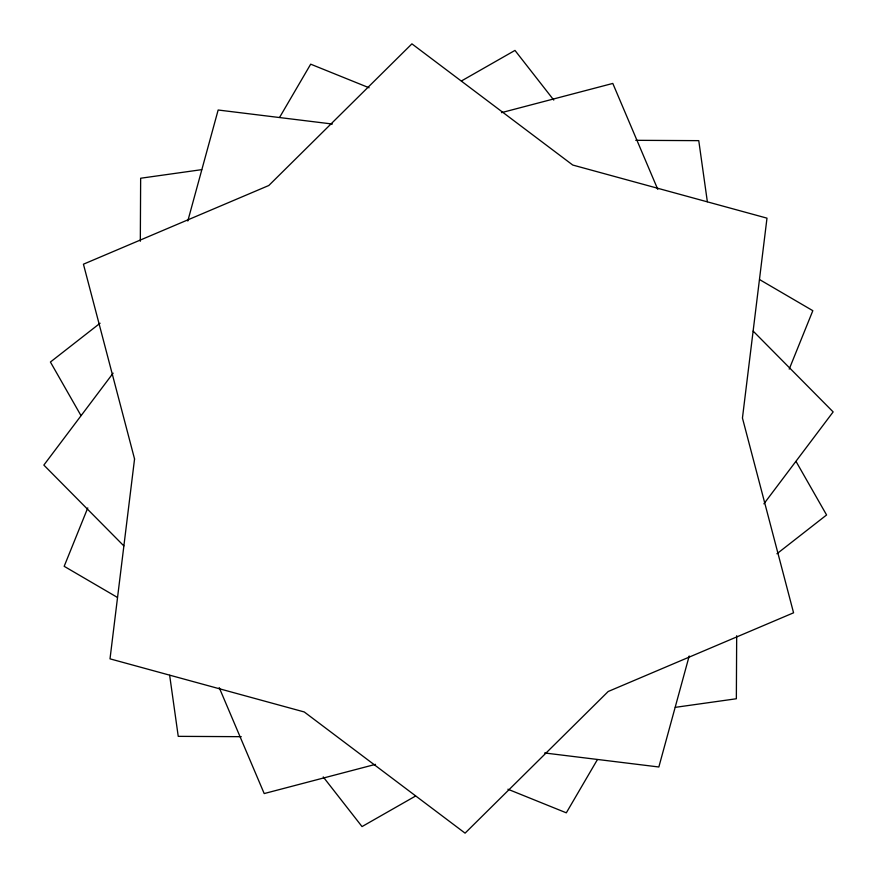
<?xml version="1.0" encoding="UTF-8"?>
<svg xmlns="http://www.w3.org/2000/svg" width="877" height="877" viewBox="0 0 877 877"><rect width="100%" height="100%" fill="white"/><g stroke="black" fill="none" stroke-linecap="round" stroke-linejoin="round"><path stroke-width="1.32" d="M140.32 241.252L140.649 178.239L201.688 169.656M736.68 635.748L736.351 698.761L675.312 707.344M187.799 221.004L218.154 110.009L332.372 124.03M689.201 655.996L658.846 766.991L544.628 752.97M87.777 507.893L64.174 566.312L117.408 597.412M789.223 369.107L812.826 310.688L759.592 279.588M279.588 117.408L310.688 64.174L369.107 87.777M597.412 759.592L566.312 812.826L507.893 789.223M113.1 373.174L43.85 465.084L123.832 545.889M763.9 503.826L833.15 411.916L753.168 331.111M100.077 323.229L50.417 362.026L80.969 415.577M776.923 553.771L826.583 514.974L796.031 461.423M461.423 80.969L514.974 50.417L553.771 100.077M415.577 796.031L362.026 826.583L323.229 776.923M501.501 112.64L612.804 83.436L657.772 189.355M375.499 764.36L264.196 793.564L219.228 687.645M635.748 140.32L698.761 140.649L707.344 201.688M241.252 736.68L178.239 736.351L169.656 675.312M134.554 458.967L110.009 658.846L304.253 711.96L465.084 833.15L608.199 691.493L793.564 612.804L742.446 418.033L766.991 218.154L572.747 165.04L411.916 43.85L268.8 185.507L83.436 264.196L134.554 458.967"/></g></svg>
